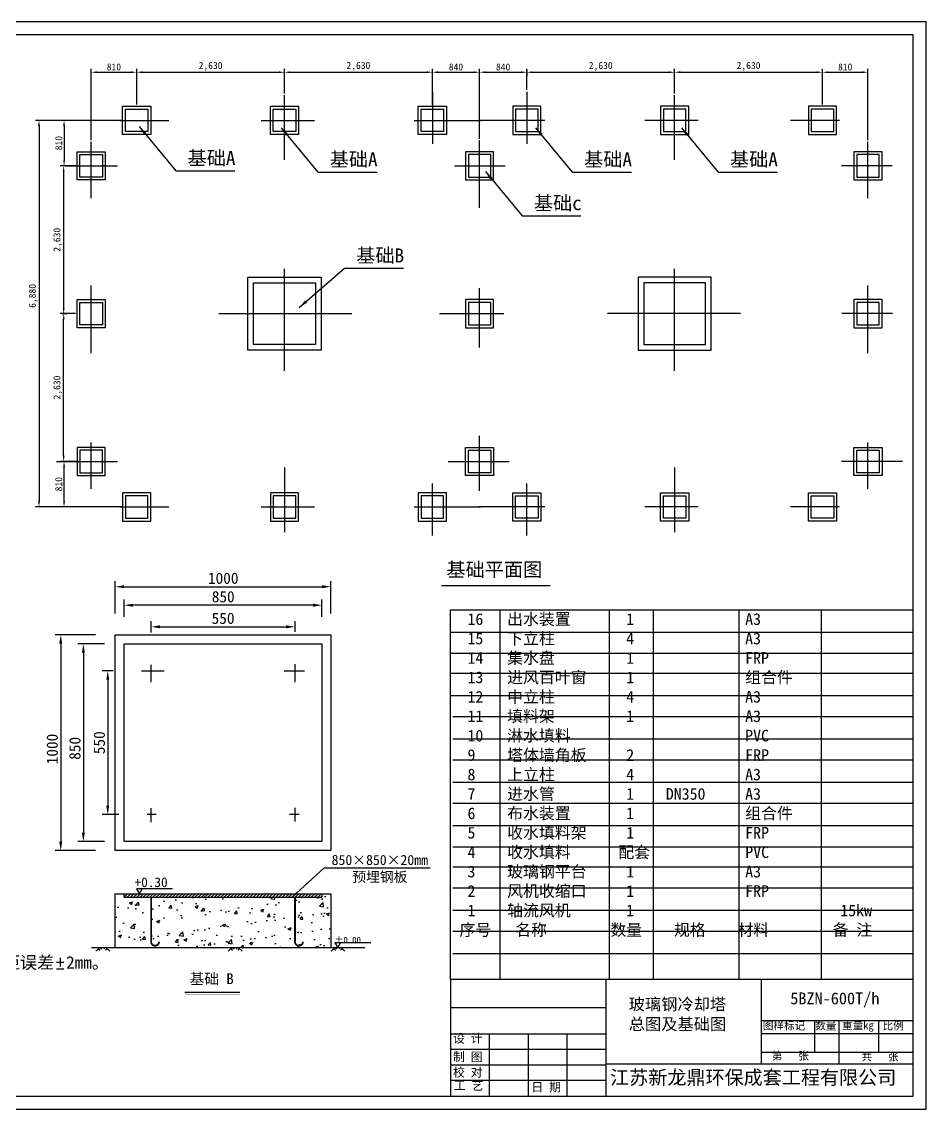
# Model space of a CAD drawing. Extents: x 327 to 27699, y 136 to 19490.
# Drawn here: x 11608 to 27699, y 136 to 19490 of the extents above; entities that cross this region are included whole.
import ezdxf

# ---------------------------------------------------------------- set-up
doc = ezdxf.new("R2010")
doc.units = 0
doc.header["$LTSCALE"] = 10000
doc.linetypes.add('ACAD_ISO04W100', pattern=[30.5, 24, -3, 0.5, -3])
doc.layers.add('中心线', color=1, linetype='ACAD_ISO04W100')
doc.dimstyles.get("Standard").update_dxf_attribs({"dimtxt": 0.18, "dimasz": 0.18, "dimexe": 0.18, "dimexo": 0.0625, "dimgap": 0.09, "dimtad": 0, "dimtih": 1, "dimtoh": 1, "dimdec": 4, "dimzin": 0, "dimdsep": 46, "dimtxsty": 'Standard', "dimcen": 0.09, "dimadec": 0, "dimazin": 0, "dimtfac": 1, "dimtdec": 4, "dimtofl": 0, "dimtmove": 0, "dimatfit": 3, "dimfxl": 0, "dimtolj": 1, "dimtzin": 0, "dimarcsym": 0})

# ---------------------------------------------------------------- blocks, each defined once
blk = doc.blocks.new('*D28')
at = {"color": 0, "lineweight": -2}
for p, q in [((13233, 7939), (13038, 7939)), ((13138, 7779), (13138, 5539)), ((13336, 5379), (13038, 5379))]:
    blk.add_line(p, q, dxfattribs=at)
at = {"color": 0}
for points in [[(13111, 7779), (13164, 7779), (13138, 7939)], [(13111, 5539), (13164, 5539), (13138, 5379)]]:
    blk.add_solid(points, dxfattribs=at)
at = {"layer": 'DEFPOINTS', "color": 0}
for p in [(13283, 7939), (13138, 5379), (13386, 5379)]:
    blk.add_point(p, dxfattribs=at)
at = {"color": 0, "insert": (12988, 6659), "char_height": 200, "attachment_point": 5, "rotation": 90}
blk.add_mtext('\\A1;550', dxfattribs=at)
blk = doc.blocks.new('*D27')
at = {"color": 0, "lineweight": -2}
for p, q in [((12921, 8579), (12201, 8579)), ((12301, 8419), (12301, 4899)), ((12921, 4739), (12201, 4739))]:
    blk.add_line(p, q, dxfattribs=at)
at = {"color": 0}
for points in [[(12274, 8419), (12328, 8419), (12301, 8579)], [(12274, 4899), (12328, 4899), (12301, 4739)]]:
    blk.add_solid(points, dxfattribs=at)
at = {"layer": 'DEFPOINTS', "color": 0}
for p in [(12971, 8579), (12301, 4739), (12971, 4739)]:
    blk.add_point(p, dxfattribs=at)
at = {"color": 0, "insert": (12151, 6547), "char_height": 200, "attachment_point": 5, "rotation": 90}
blk.add_mtext('\\A1;1000', dxfattribs=at)
blk = doc.blocks.new('*D26')
at = {"color": 0, "lineweight": -2}
for p, q in [((13081, 8419), (12604, 8419)), ((12704, 8259), (12704, 5059)), ((13081, 4899), (12604, 4899))]:
    blk.add_line(p, q, dxfattribs=at)
at = {"color": 0}
for points in [[(12677, 8259), (12730, 8259), (12704, 8419)], [(12677, 5059), (12730, 5059), (12704, 4899)]]:
    blk.add_solid(points, dxfattribs=at)
at = {"layer": 'DEFPOINTS', "color": 0}
for p in [(13131, 8419), (12704, 4899), (13131, 4899)]:
    blk.add_point(p, dxfattribs=at)
at = {"color": 0, "insert": (12554, 6559), "char_height": 200, "attachment_point": 5, "rotation": 90}
blk.add_mtext('\\A1;850', dxfattribs=at)
blk = doc.blocks.new('*D19')
at = {"color": 0, "lineweight": -2}
for p, q in [((13269, 8956), (13269, 9535)), ((17109, 8956), (17109, 9535)), ((13429, 9435), (16949, 9435))]:
    blk.add_line(p, q, dxfattribs=at)
at = {"color": 0}
for points in [[(13429, 9462), (13429, 9409), (13269, 9435)], [(16949, 9462), (16949, 9409), (17109, 9435)]]:
    blk.add_solid(points, dxfattribs=at)
at = {"layer": 'DEFPOINTS', "color": 0}
for p in [(17109, 9435), (13269, 8906), (17109, 8906)]:
    blk.add_point(p, dxfattribs=at)
at = {"color": 0, "insert": (15192, 9585), "char_height": 200, "attachment_point": 5}
blk.add_mtext('\\A1;1000', dxfattribs=at)
blk = doc.blocks.new('*D18')
at = {"color": 0, "lineweight": -2}
for p, q in [((13429, 8901), (13429, 9206)), ((16789, 9106), (13589, 9106)), ((16949, 8901), (16949, 9206))]:
    blk.add_line(p, q, dxfattribs=at)
at = {"color": 0}
for points in [[(13589, 9133), (13589, 9079), (13429, 9106)], [(16789, 9133), (16789, 9079), (16949, 9106)]]:
    blk.add_solid(points, dxfattribs=at)
at = {"layer": 'DEFPOINTS', "color": 0}
for p in [(13429, 9106), (13429, 8851), (16949, 8851)]:
    blk.add_point(p, dxfattribs=at)
at = {"color": 0, "insert": (15192, 9256), "char_height": 200, "attachment_point": 5}
blk.add_mtext('\\A1;850', dxfattribs=at)
blk = doc.blocks.new('*D17')
at = {"color": 0, "lineweight": -2}
for p, q in [((13909, 8622), (13909, 8822)), ((14069, 8722), (16309, 8722)), ((16469, 8633), (16469, 8822))]:
    blk.add_line(p, q, dxfattribs=at)
at = {"color": 0}
for points in [[(14069, 8748), (14069, 8695), (13909, 8722)], [(16309, 8748), (16309, 8695), (16469, 8722)]]:
    blk.add_solid(points, dxfattribs=at)
at = {"layer": 'DEFPOINTS', "color": 0}
for p in [(16469, 8722), (13909, 8572), (16469, 8583)]:
    blk.add_point(p, dxfattribs=at)
at = {"color": 0, "insert": (15189, 8872), "char_height": 200, "attachment_point": 5}
blk.add_mtext('\\A1;550', dxfattribs=at)
blk = doc.blocks.new('*D16')
at = {"color": 0, "lineweight": -2}
for p, q in [((25852, 18623), (25852, 18654)), ((25952, 18591), (26562, 18591)), ((26662, 17384), (26662, 18654))]:
    blk.add_line(p, q, dxfattribs=at)
at = {"color": 0}
for points in [[(25952, 18608), (25952, 18575), (25852, 18591)], [(26562, 18608), (26562, 18575), (26662, 18591)]]:
    blk.add_solid(points, dxfattribs=at)
at = {"layer": 'DEFPOINTS', "color": 0}
for p in [(25852, 18591), (26662, 18591), (26662, 17352)]:
    blk.add_point(p, dxfattribs=at)
at = {"color": 0, "insert": (26257, 18685), "char_height": 125, "attachment_point": 5}
blk.add_mtext('\\A1;810', dxfattribs=at)
blk = doc.blocks.new('*D15')
at = {"color": 0, "lineweight": -2}
for p, q in [((19752, 18623), (19752, 18654)), ((19852, 18591), (20492, 18591)), ((20592, 18276), (20592, 18654))]:
    blk.add_line(p, q, dxfattribs=at)
at = {"color": 0}
for points in [[(19852, 18608), (19852, 18575), (19752, 18591)], [(20492, 18608), (20492, 18575), (20592, 18591)]]:
    blk.add_solid(points, dxfattribs=at)
at = {"layer": 'DEFPOINTS', "color": 0}
for p in [(19752, 18591), (20592, 18591), (20592, 18245)]:
    blk.add_point(p, dxfattribs=at)
at = {"color": 0, "insert": (20172, 18685), "char_height": 125, "attachment_point": 5}
blk.add_mtext('\\A1;840', dxfattribs=at)
blk = doc.blocks.new('*D14')
at = {"color": 0, "lineweight": -2}
for p, q in [((20592, 18623), (20592, 18529)), ((20692, 18591), (23122, 18591)), ((23222, 18213), (23222, 18654))]:
    blk.add_line(p, q, dxfattribs=at)
at = {"color": 0}
for points in [[(20692, 18608), (20692, 18575), (20592, 18591)], [(23122, 18608), (23122, 18575), (23222, 18591)]]:
    blk.add_solid(points, dxfattribs=at)
at = {"layer": 'DEFPOINTS', "color": 0}
for p in [(20592, 18654), (23222, 18591), (23222, 18182)]:
    blk.add_point(p, dxfattribs=at)
at = {"color": 0, "insert": (21907, 18696), "char_height": 125, "attachment_point": 5}
blk.add_mtext('\\A1;2,630', dxfattribs=at)
blk = doc.blocks.new('*D13')
at = {"color": 0, "lineweight": -2}
for p, q in [((16282, 18623), (16282, 18654)), ((16382, 18591), (18812, 18591)), ((18912, 18016), (18912, 18654))]:
    blk.add_line(p, q, dxfattribs=at)
at = {"color": 0}
for points in [[(16382, 18608), (16382, 18575), (16282, 18591)], [(18812, 18608), (18812, 18575), (18912, 18591)]]:
    blk.add_solid(points, dxfattribs=at)
at = {"layer": 'DEFPOINTS', "color": 0}
for p in [(16282, 18591), (18912, 18591), (18912, 17985)]:
    blk.add_point(p, dxfattribs=at)
at = {"color": 0, "insert": (17597, 18696), "char_height": 125, "attachment_point": 5}
blk.add_mtext('\\A1;2,630', dxfattribs=at)
blk = doc.blocks.new('*D12')
at = {"color": 0, "lineweight": -2}
for p, q in [((18912, 18623), (18912, 18654)), ((19012, 18591), (19652, 18591)), ((19752, 17407), (19752, 18654))]:
    blk.add_line(p, q, dxfattribs=at)
at = {"color": 0}
for points in [[(19012, 18608), (19012, 18575), (18912, 18591)], [(19652, 18608), (19652, 18575), (19752, 18591)]]:
    blk.add_solid(points, dxfattribs=at)
at = {"layer": 'DEFPOINTS', "color": 0}
for p in [(18912, 18591), (19752, 18591), (19752, 17375)]:
    blk.add_point(p, dxfattribs=at)
at = {"color": 0, "insert": (19332, 18685), "char_height": 125, "attachment_point": 5}
blk.add_mtext('\\A1;840', dxfattribs=at)
blk = doc.blocks.new('*D11')
at = {"color": 0, "lineweight": -2}
for p, q in [((12561, 16925), (12291, 16925)), ((12353, 16825), (12353, 14395)), ((12322, 14295), (12416, 14295))]:
    blk.add_line(p, q, dxfattribs=at)
at = {"color": 0}
for points in [[(12337, 16825), (12370, 16825), (12353, 16925)], [(12337, 14395), (12370, 14395), (12353, 14295)]]:
    blk.add_solid(points, dxfattribs=at)
at = {"layer": 'DEFPOINTS', "color": 0}
for p in [(12592, 16925), (12291, 14295), (12353, 14295)]:
    blk.add_point(p, dxfattribs=at)
at = {"color": 0, "insert": (12249, 15610), "char_height": 125, "attachment_point": 5, "rotation": 90}
blk.add_mtext('\\A1;2,630', dxfattribs=at)
blk = doc.blocks.new('*D10')
at = {"color": 0, "lineweight": -2}
for p, q in [((13381, 17735), (12298, 17735)), ((12360, 17635), (12360, 17025)), ((12385, 16925), (12423, 16925))]:
    blk.add_line(p, q, dxfattribs=at)
at = {"color": 0}
for points in [[(12344, 17635), (12377, 17635), (12360, 17735)], [(12344, 17025), (12377, 17025), (12360, 16925)]]:
    blk.add_solid(points, dxfattribs=at)
at = {"layer": 'DEFPOINTS', "color": 0}
for p in [(13412, 17735), (12353, 16925), (12360, 16925)]:
    blk.add_point(p, dxfattribs=at)
at = {"color": 0, "insert": (12266, 17330), "char_height": 125, "attachment_point": 5, "rotation": 90}
blk.add_mtext('\\A1;810', dxfattribs=at)
blk = doc.blocks.new('*D9')
at = {"color": 0, "lineweight": -2}
for p, q in [((12842, 17384), (12842, 18654)), ((12942, 18591), (13552, 18591)), ((13652, 18016), (13652, 18654))]:
    blk.add_line(p, q, dxfattribs=at)
at = {"color": 0}
for points in [[(12942, 18608), (12942, 18575), (12842, 18591)], [(13552, 18608), (13552, 18575), (13652, 18591)]]:
    blk.add_solid(points, dxfattribs=at)
at = {"layer": 'DEFPOINTS', "color": 0}
for p in [(13652, 18591), (13652, 17985), (12842, 17352)]:
    blk.add_point(p, dxfattribs=at)
at = {"color": 0, "insert": (13247, 18685), "char_height": 125, "attachment_point": 5}
blk.add_mtext('\\A1;810', dxfattribs=at)
blk = doc.blocks.new('*D8')
at = {"color": 0, "lineweight": -2}
for p, q in [((12385, 11665), (12423, 11665)), ((12360, 10955), (12360, 11565)), ((13381, 10855), (12298, 10855))]:
    blk.add_line(p, q, dxfattribs=at)
at = {"color": 0}
for points in [[(12344, 11565), (12377, 11565), (12360, 11665)], [(12344, 10955), (12377, 10955), (12360, 10855)]]:
    blk.add_solid(points, dxfattribs=at)
at = {"layer": 'DEFPOINTS', "color": 0}
for p in [(12353, 11665), (12360, 11665), (13412, 10855)]:
    blk.add_point(p, dxfattribs=at)
at = {"color": 0, "insert": (12266, 11260), "char_height": 125, "attachment_point": 5, "rotation": 90}
blk.add_mtext('\\A1;810', dxfattribs=at)
blk = doc.blocks.new('*D7')
at = {"color": 0, "lineweight": -2}
for p, q in [((12561, 14295), (12291, 14295)), ((12353, 11765), (12353, 14195)), ((12611, 11665), (12291, 11665))]:
    blk.add_line(p, q, dxfattribs=at)
at = {"color": 0}
for points in [[(12337, 14195), (12370, 14195), (12353, 14295)], [(12337, 11765), (12370, 11765), (12353, 11665)]]:
    blk.add_solid(points, dxfattribs=at)
at = {"layer": 'DEFPOINTS', "color": 0}
for p in [(12353, 14295), (12592, 14295), (12642, 11665)]:
    blk.add_point(p, dxfattribs=at)
at = {"color": 0, "insert": (12249, 12980), "char_height": 125, "attachment_point": 5, "rotation": 90}
blk.add_mtext('\\A1;2,630', dxfattribs=at)
blk = doc.blocks.new('*D6')
at = {"color": 0, "lineweight": -2}
for p, q in [((12329, 17735), (11852, 17735)), ((11915, 17635), (11915, 10955)), ((12329, 10855), (11852, 10855))]:
    blk.add_line(p, q, dxfattribs=at)
at = {"color": 0}
for points in [[(11898, 17635), (11931, 17635), (11915, 17735)], [(11898, 10955), (11931, 10955), (11915, 10855)]]:
    blk.add_solid(points, dxfattribs=at)
at = {"layer": 'DEFPOINTS', "color": 0}
for p in [(12360, 17735), (11915, 10855), (12360, 10855)]:
    blk.add_point(p, dxfattribs=at)
at = {"color": 0, "insert": (11811, 14611), "char_height": 125, "attachment_point": 5, "rotation": 90}
blk.add_mtext('\\A1;6,880', dxfattribs=at)
blk = doc.blocks.new('*D5')
at = {"color": 0, "lineweight": -2}
for p, q in [((13652, 18623), (13652, 18654)), ((13752, 18591), (16182, 18591)), ((16282, 18213), (16282, 18654))]:
    blk.add_line(p, q, dxfattribs=at)
at = {"color": 0}
for points in [[(13752, 18608), (13752, 18575), (13652, 18591)], [(16182, 18608), (16182, 18575), (16282, 18591)]]:
    blk.add_solid(points, dxfattribs=at)
at = {"layer": 'DEFPOINTS', "color": 0}
for p in [(13652, 18591), (16282, 18591), (16282, 18182)]:
    blk.add_point(p, dxfattribs=at)
at = {"color": 0, "insert": (14967, 18696), "char_height": 125, "attachment_point": 5}
blk.add_mtext('\\A1;2,630', dxfattribs=at)
blk = doc.blocks.new('*D4')
at = {"color": 0, "lineweight": -2}
for p, q in [((23222, 18623), (23222, 18654)), ((23322, 18591), (25752, 18591)), ((25852, 18016), (25852, 18654))]:
    blk.add_line(p, q, dxfattribs=at)
at = {"color": 0}
for points in [[(23322, 18608), (23322, 18575), (23222, 18591)], [(25752, 18608), (25752, 18575), (25852, 18591)]]:
    blk.add_solid(points, dxfattribs=at)
at = {"layer": 'DEFPOINTS', "color": 0}
for p in [(23222, 18591), (25852, 18591), (25852, 17985)]:
    blk.add_point(p, dxfattribs=at)
at = {"color": 0, "insert": (24537, 18696), "char_height": 125, "attachment_point": 5}
blk.add_mtext('\\A1;2,630', dxfattribs=at)

msp = doc.modelspace()

# ---------------------------------------------------------------- hatches: boundary and pattern name
h = msp.add_hatch()
h.set_pattern_fill('AR-CONC', color=256, scale=3.2, style=0)
h.set_pattern_definition([(50, (5385.1, -29189.78), (582.991, -51.005), [60.96, -670.56]), (355, (5385.1, -29189.8), (-112.777, 611.381), [48.768, -536.448]), (100.451, (5433.7, -29194), (470.216, 560.373), [51.808, -569.888]), (46.1842, (5385.1, -29027.2), (867.453, -134.535), [91.44, -1005.84]), (96.6356, (5457.4, -29038.4), (759.694, 791.762), [77.712, -854.832]), (351.184, (5385.1, -29027.2), (759.695, 791.76), [73.152, -804.672]), (21, (5466.4, -29067.86), (485.1676, -327.2497), [60.96, -670.56]), (326, (5466.4, -29067.86), (197.766, 589.401), [48.768, -536.448]), (71.4514, (5506.8, -29095.1), (682.933, 262.153), [51.808, -569.888]), (37.5, (5385.1, -29189.78), (9.8835, 270.5761), [0, -529.9456, 0, -544.576, 0, -538.48]), (7.5, (5385.1, -29189.78), (213.823, 320.5778), [0, -310.4896, 0, -517.7536, 0, -205.232]), (327.5, (5203.85, -29189.78), (433.8899, -18.332), [0, -203.2, 0, -633.984, 0, -841.248]), (317.5, (5122.57, -29189.78), (474.0134, 81.3648), [0, -264.16, 0, -421.0304, 0, -597.408])])
h.paths.add_polyline_path([(17108.68826, 3012.22413), (17108.68826, 3972.22413), (16948.68826, 3972.22413), (16948.68826, 3908.22413), (13428.68826, 3908.22413), (13428.68826, 3972.22413), (13268.68826, 3972.22413), (13268.68826, 3012.22413)])
h = msp.add_hatch()
h.set_pattern_fill('ANSI31', color=256, scale=12.8, style=0)
h.set_pattern_definition([(45, (5385.108, -29189.776), (-28.73682, 28.73682), [])])
h.paths.add_polyline_path([(16948.68826, 3972.22413), (13428.68826, 3972.22413), (13428.68826, 3908.22413), (16948.68826, 3908.22413)])

# ---------------------------------------------------------------- linework, layer by layer
at = {"color": 7}
for p, q in [((27698.588, 19489.80637), (327.068, 19489.80637)), ((27698.588, 136.20637), (27698.588, 19489.80637)), ((27468.188, 19259.40637), (1248.668, 19259.40637)), ((27468.188, 366.60637), (27468.188, 19259.40637)), ((19074.46634, 9456.38416), (21010.4889, 9456.38416)), ((19235.52252, 2448.61666), (19235.52252, 9025.92377)), ((19235.52252, 9025.92377), (27468.188, 9025.92377)), ((20112.3521, 9025.92377), (20112.3521, 2448.61665)), ((22056.60479, 9025.92377), (22056.60479, 2448.61665)), ((22840.61811, 9025.92377), (22840.61811, 2448.61665)), ((24366.28736, 9025.92377), (24366.28736, 2448.61665)), ((25829.61834, 9025.92377), (25829.61834, 2448.61665)), ((19235.52252, 8629.19731), (27468.188, 8629.19731)), ((19235.52252, 8253.35118), (27468.188, 8253.35118)), ((19235.52252, 7898.38544), (27468.188, 7898.38544)), ((19235.52252, 7501.65898), (27468.188, 7501.65898)), ((19276.11442, 7125.81285), (27468.188, 7125.81285)), ((19276.11442, 6729.08639), (27468.188, 6729.08639)), ((19276.11442, 6353.24026), (27468.188, 6353.24026)), ((19276.11442, 5956.5138), (27468.188, 5956.5138)), ((19276.11442, 5580.66767), (27468.188, 5580.66767)), ((19276.11442, 5183.94121), (27468.188, 5183.94121)), ((19276.11442, 4808.09508), (27468.188, 4808.09508)), ((19276.11442, 4453.12934), (27468.188, 4453.12934)), ((19276.11442, 4077.28321), (27468.188, 4077.28321)), ((19276.11442, 3680.55675), (27468.188, 3680.55675)), ((19276.11442, 3304.71062), (27468.188, 3304.71062)), ((19276.11442, 2907.98416), (27468.188, 2907.98416)), ((19235.52252, 2448.61666), (19235.52252, 366.60637)), ((19235.52252, 2448.61666), (27473.81394, 2448.61666)), ((19276.11442, 2448.61665), (27468.188, 2448.61665)), ((21997.2518, 2448.57222), (21997.2518, 374.93075)), ((22000.37781, 2448.61666), (22000.37781, 374.97519)), ((24762.10709, 2448.57222), (24762.10709, 945.00368)), ((19232.3965, 1944.89723), (21997.2518, 1944.89723)), ((24772.87982, 1714.31479), (27465.06199, 1714.31479)), ((25709.4027, 1714.31479), (25709.4027, 1146.93523)), ((26143.581, 1714.31479), (26143.581, 945.00368)), ((26849.17678, 1714.31479), (26849.17678, 1154.50986)), ((19232.3965, 1480.87287), (21997.2518, 1480.87287)), ((19923.61033, 1480.87287), (19923.61033, 374.93075)), ((20614.82415, 1480.87287), (20614.82415, 374.93075)), ((21306.03797, 1480.87287), (21306.03797, 374.93075)), ((24775.5353, 1484.48291), (27465.06199, 1484.48291)), ((19232.3965, 1204.38734), (21997.2518, 1204.38734)), ((24775.5353, 1154.50986), (27465.06199, 1154.50986)), ((19232.3965, 927.90181), (21997.2518, 927.90181)), ((22008.27672, 945.00368), (27465.06199, 945.00368)), ((19232.3965, 651.41628), (21997.2518, 651.41628)), ((1248.668, 366.60637), (27468.188, 366.60637)), ((327.068, 136.20637), (27698.588, 136.20637))]:
    msp.add_line(p, q, dxfattribs=at)
for p, q in [((13268.68826, 4738.86195), (13268.68826, 8578.86195)), ((13268.68826, 8578.86195), (17108.68826, 8578.86195)), ((17108.68826, 8578.86195), (17108.68826, 4738.86195)), ((13428.68826, 4898.86195), (13428.68826, 8418.86195)), ((13428.68826, 8418.86195), (16948.68826, 8418.86195)), ((16948.68826, 8418.86195), (16948.68826, 4898.86195)), ((16948.68826, 4898.86195), (13428.68826, 4898.86195)), ((17108.68826, 4738.86195), (13268.68826, 4738.86195)), ((13268.68826, 3012.22413), (13268.68826, 3972.22413)), ((13268.68826, 3972.22413), (17108.68826, 3972.22413)), ((13428.68826, 3908.22413), (13428.68826, 3972.22413)), ((13428.68826, 3908.22413), (16948.68826, 3908.22413)), ((13651.36883, 4056.96887), (13700.29623, 3972.22413)), ((14288.17068, 4056.96887), (13651.36883, 4056.96887)), ((13700.29623, 3972.22413), (13749.22363, 4056.96887)), ((16948.68826, 3972.22413), (16948.68826, 3908.22413)), ((17108.68826, 3972.22413), (17108.68826, 3012.22413)), ((17180.16599, 3096.96887), (17229.09339, 3012.22413)), ((17816.96784, 3096.96887), (17180.16599, 3096.96887)), ((17229.09339, 3012.22413), (17278.02079, 3096.96887)), ((12847.03595, 3012.22413), (17710.9266, 3012.22413)), ((12998.2966, 3012.22413), (12927.50701, 2951.53281)), ((12973.10983, 2990.6501), (13004.30206, 2969.38409)), ((12998.2966, 3012.22413), (13029.8851, 2990.68794)), ((13101.23139, 3012.22413), (13069.64289, 2990.68794)), ((13126.41816, 2990.6501), (13095.22593, 2969.38409)), ((13101.23139, 3012.22413), (13172.02097, 2951.53281)), ((15352.43764, 3012.22413), (15281.64806, 2951.53281)), ((15327.25088, 2990.6501), (15358.4431, 2969.38409)), ((15352.43764, 3012.22413), (15384.02615, 2990.68794)), ((15455.37244, 3012.22413), (15423.78394, 2990.68794)), ((15480.55921, 2990.6501), (15449.36698, 2969.38409)), ((15455.37244, 3012.22413), (15526.16202, 2951.53281)), ((17183.49951, 3012.22413), (17112.70993, 2951.53281)), ((17158.31274, 2990.6501), (17189.50497, 2969.38409)), ((17183.49951, 3012.22413), (17215.08801, 2990.68794)), ((17286.43431, 3012.22413), (17254.8458, 2990.68794)), ((17311.62108, 2990.6501), (17280.42885, 2969.38409)), ((17286.43431, 3012.22413), (17357.22389, 2951.53281)), ((14510.9959, 2219.43482), (15484.99849, 2219.43482))]:
    msp.add_line(p, q)
for points in [[(13402.39039, 17984.93664), (13902.39039, 17984.93664), (13902.39039, 17484.93664), (13402.39039, 17484.93664)], [(13452.39039, 17934.93664), (13852.39039, 17934.93664), (13852.39039, 17534.93664), (13452.39039, 17534.93664)], [(16032.39039, 17984.93664), (16532.39039, 17984.93664), (16532.39039, 17484.93664), (16032.39039, 17484.93664)], [(16082.39039, 17934.93664), (16482.39039, 17934.93664), (16482.39039, 17534.93664), (16082.39039, 17534.93664)], [(18662.39039, 17984.93664), (19162.39039, 17984.93664), (19162.39039, 17484.93664), (18662.39039, 17484.93664)], [(18712.39039, 17934.93664), (19112.39039, 17934.93664), (19112.39039, 17534.93664), (18712.39039, 17534.93664)], [(20842.39039, 17984.93664), (20342.39039, 17984.93664), (20342.39039, 17484.93664), (20842.39039, 17484.93664)], [(20792.39039, 17934.93664), (20392.39039, 17934.93664), (20392.39039, 17534.93664), (20792.39039, 17534.93664)], [(23472.39039, 17984.93664), (22972.39039, 17984.93664), (22972.39039, 17484.93664), (23472.39039, 17484.93664)], [(23422.39039, 17934.93664), (23022.39039, 17934.93664), (23022.39039, 17534.93664), (23422.39039, 17534.93664)], [(26102.39039, 17984.93664), (25602.39039, 17984.93664), (25602.39039, 17484.93664), (26102.39039, 17484.93664)], [(26052.39039, 17934.93664), (25652.39039, 17934.93664), (25652.39039, 17534.93664), (26052.39039, 17534.93664)], [(12592.39039, 17174.93664), (13092.39039, 17174.93664), (13092.39039, 16674.93664), (12592.39039, 16674.93664)], [(12642.39039, 17124.93664), (13042.39039, 17124.93664), (13042.39039, 16724.93664), (12642.39039, 16724.93664)], [(20002.39039, 17174.93664), (19502.39039, 17174.93664), (19502.39039, 16674.93664), (20002.39039, 16674.93664)], [(19952.39039, 17124.93664), (19552.39039, 17124.93664), (19552.39039, 16724.93664), (19952.39039, 16724.93664)], [(26912.39039, 17174.93664), (26412.39039, 17174.93664), (26412.39039, 16674.93664), (26912.39039, 16674.93664)], [(26862.39039, 17124.93664), (26462.39039, 17124.93664), (26462.39039, 16724.93664), (26862.39039, 16724.93664)], [(15632.39039, 14944.93664), (16932.39039, 14944.93664), (16932.39039, 13644.93664), (15632.39039, 13644.93664)], [(23872.39039, 14944.93664), (22572.39039, 14944.93664), (22572.39039, 13644.93664), (23872.39039, 13644.93664)], [(15732.39039, 14844.93664), (16832.39039, 14844.93664), (16832.39039, 13744.93664), (15732.39039, 13744.93664)], [(23772.39039, 14844.93664), (22672.39039, 14844.93664), (22672.39039, 13744.93664), (23772.39039, 13744.93664)], [(12592.39039, 14544.93664), (13092.39039, 14544.93664), (13092.39039, 14044.93664), (12592.39039, 14044.93664)], [(20002.39039, 14544.93664), (19502.39039, 14544.93664), (19502.39039, 14044.93664), (20002.39039, 14044.93664)], [(26912.39039, 14544.93664), (26412.39039, 14544.93664), (26412.39039, 14044.93664), (26912.39039, 14044.93664)], [(12642.39039, 14494.93664), (13042.39039, 14494.93664), (13042.39039, 14094.93664), (12642.39039, 14094.93664)], [(19952.39039, 14494.93664), (19552.39039, 14494.93664), (19552.39039, 14094.93664), (19952.39039, 14094.93664)], [(26862.39039, 14494.93664), (26462.39039, 14494.93664), (26462.39039, 14094.93664), (26862.39039, 14094.93664)], [(12592.39039, 11414.93664), (13092.39039, 11414.93664), (13092.39039, 11914.93664), (12592.39039, 11914.93664)], [(12642.39039, 11464.93664), (13042.39039, 11464.93664), (13042.39039, 11864.93664), (12642.39039, 11864.93664)], [(20002.39039, 11414.93664), (19502.39039, 11414.93664), (19502.39039, 11914.93664), (20002.39039, 11914.93664)], [(19952.39039, 11464.93664), (19552.39039, 11464.93664), (19552.39039, 11864.93664), (19952.39039, 11864.93664)], [(26912.39039, 11414.93664), (26412.39039, 11414.93664), (26412.39039, 11914.93664), (26912.39039, 11914.93664)], [(26862.39039, 11464.93664), (26462.39039, 11464.93664), (26462.39039, 11864.93664), (26862.39039, 11864.93664)], [(13402.39039, 10604.93664), (13902.39039, 10604.93664), (13902.39039, 11104.93664), (13402.39039, 11104.93664)], [(13452.39039, 10654.93664), (13852.39039, 10654.93664), (13852.39039, 11054.93664), (13452.39039, 11054.93664)], [(16032.39039, 10604.93664), (16532.39039, 10604.93664), (16532.39039, 11104.93664), (16032.39039, 11104.93664)], [(16082.39039, 10654.93664), (16482.39039, 10654.93664), (16482.39039, 11054.93664), (16082.39039, 11054.93664)], [(18662.39039, 10604.93664), (19162.39039, 10604.93664), (19162.39039, 11104.93664), (18662.39039, 11104.93664)], [(18712.39039, 10654.93664), (19112.39039, 10654.93664), (19112.39039, 11054.93664), (18712.39039, 11054.93664)], [(20842.39039, 10604.93664), (20342.39039, 10604.93664), (20342.39039, 11104.93664), (20842.39039, 11104.93664)], [(20792.39039, 10654.93664), (20392.39039, 10654.93664), (20392.39039, 11054.93664), (20792.39039, 11054.93664)], [(23472.39039, 10604.93664), (22972.39039, 10604.93664), (22972.39039, 11104.93664), (23472.39039, 11104.93664)], [(23422.39039, 10654.93664), (23022.39039, 10654.93664), (23022.39039, 11054.93664), (23422.39039, 11054.93664)], [(26102.39039, 10604.93664), (25602.39039, 10604.93664), (25602.39039, 11104.93664), (26102.39039, 11104.93664)], [(26052.39039, 10654.93664), (25652.39039, 10654.93664), (25652.39039, 11054.93664), (26052.39039, 11054.93664)]]:
    msp.add_lwpolyline(points, close=True)
at = {"const_width": 32}
for points in [[(13908.68826, 3908.22413), (13908.68826, 3116.75355, 1), (14049.4918, 3116.75355)], [(16468.68826, 3908.22413), (16468.68826, 3116.75355, 1), (16609.4918, 3116.75355)]]:
    msp.add_lwpolyline(points, format="xyb", dxfattribs=at)
at = {"const_width": 3.2}
msp.add_lwpolyline([(14510.9959, 2183.71589), (15489.46623, 2183.71589)], dxfattribs=at)
at = {"layer": '中心线'}
for p, q in [((18912.39039, 18244.76643), (18912.39039, 17317.42151)), ((20592.39039, 18244.76643), (20592.39039, 17317.42151)), ((16282.39039, 17035.30643), (16282.39039, 18181.72222)), ((23222.39039, 17035.30643), (23222.39039, 18181.72222)), ((13349.94064, 17734.93664), (14221.50613, 17734.93664)), ((15864.64502, 17734.93664), (16813.08062, 17734.93664)), ((18589.83018, 17734.93664), (19771.78847, 17734.93664)), ((20914.95061, 17734.93664), (19732.99232, 17734.93664)), ((23640.13577, 17734.93664), (22691.70017, 17734.93664)), ((26154.84015, 17734.93664), (25283.27466, 17734.93664)), ((12842.39039, 16350.5088), (12842.39039, 17352.34738)), ((19752.39039, 16176.80945), (19752.39039, 17375.46443)), ((26662.39039, 16350.5088), (26662.39039, 17352.34738)), ((12411.50505, 16924.93664), (13313.67532, 16924.93664)), ((19307.785, 16924.93664), (20209.95528, 16924.93664)), ((27093.27574, 16924.93664), (26191.10547, 16924.93664)), ((16282.39039, 13276.52114), (16282.39039, 15093.90752)), ((23222.39039, 13276.52114), (23222.39039, 15093.90752)), ((12842.39039, 13589.18001), (12842.39039, 14793.38806)), ((19752.39039, 13693.39948), (19752.39039, 14747.15444)), ((26662.39039, 13589.18001), (26662.39039, 14793.38806)), ((15113.48248, 14294.93664), (17477.39869, 14294.93664)), ((19038.9171, 14294.93664), (20186.82262, 14294.93664)), ((24391.29831, 14294.93664), (22027.3821, 14294.93664)), ((27098.35797, 14294.93664), (26196.18769, 14294.93664)), ((12842.39039, 11175.24992), (12842.39039, 12003.25994)), ((19752.39039, 11140.5101), (19752.39039, 12118.84446)), ((26662.39039, 11175.24992), (26662.39039, 12003.25994)), ((12226.44416, 11664.93664), (13313.67532, 11664.93664)), ((19192.12171, 11664.93664), (20279.35287, 11664.93664)), ((27278.33663, 11664.93664), (26191.10547, 11664.93664)), ((16282.39039, 11554.56685), (16282.39039, 10408.15106)), ((23222.39039, 11554.56685), (23222.39039, 10408.15106)), ((18912.39039, 10345.10685), (18912.39039, 11272.45176)), ((20592.39039, 10345.10685), (20592.39039, 11272.45176)), ((13349.94064, 10854.93664), (14221.50613, 10854.93664)), ((15864.64502, 10854.93664), (16813.08062, 10854.93664)), ((18589.83018, 10854.93664), (19771.78847, 10854.93664)), ((20914.95061, 10854.93664), (19732.99232, 10854.93664)), ((23640.13577, 10854.93664), (22691.70017, 10854.93664)), ((26154.84015, 10854.93664), (25283.27466, 10854.93664)), ((13736.95043, 7938.86195), (14143.9488, 7938.86195)), ((13908.68826, 7737.55566), (13908.68826, 8043.39922)), ((16278.43962, 7938.86195), (16637.51779, 7938.86195)), ((16468.68826, 8054.35849), (16468.68826, 7737.55566)), ((13908.68826, 5246.39712), (13908.68826, 5493.12619)), ((16468.68826, 5502.09807), (16468.68826, 5259.85494)), ((13996.7904, 5378.86195), (13839.67538, 5378.86195)), ((16542.07042, 5378.86195), (16371.48677, 5378.86195))]:
    msp.add_line(p, q, dxfattribs=at)

# ---------------------------------------------------------------- texts
at = {"attachment_point": 4}
for s, insert, char_height in [('\\f仿宋_GB2312|b0|i0|c134|p49;基础A', (14557.43203, 17052.76741), 250), ('\\f仿宋_GB2312|b0|i0|c134|p49;基础A', (17085.33678, 17028.17985), 250), ('\\f仿宋_GB2312|b0|i0|c134|p49;基础A', (21612.2161, 17028.17985), 250), ('\\f仿宋_GB2312|b0|i0|c134|p49;基础A', (24207.24273, 17028.17985), 250), ('{\\fFangSong_GB2312|b0|i0|c134|p49;基础c}', (20718.37385, 16250.28346), 250), ('\\A1;\\f仿宋_GB2312|b0|i0|c134|p49;基础B', (17557.95334, 15318.77015), 250), ('{\\fFangSong_GB2312|b0|i0|c134|p49;850×850×20mm\\P   预埋钢板}', (17120.35392, 4412.65284), 180)]:
    msp.add_mtext(s, dxfattribs=dict(at, insert=insert, char_height=char_height))
at = {"color": 7, "attachment_point": 1}
for s, insert, char_height, width in [('\\f仿宋_GB2312|b0|i0|c134|p49;基础平面图', (19163.19672, 9865.051), 250, 2461.8899), ('{\\fFangSong_GB2312|b0|i0|c134|p49; 16   出水装置       1   \\fSimSun|b0|i0|c134|p2;       \\fFangSong_GB2312|b0|i0|c134|p49;    A3\\P 15   下立柱         4              A3\\P 14   集水盘         1              FRP\\P 13   进风百叶窗     1              组合件\\P 12   中立柱         4              A3\\P 11   填料架         1              A3\\P 10   淋水填料                      PVC\\P 9    塔体墙角板     2              FRP\\P 8    上立柱         4              A3\\P 7    进水管         1    DN350     A3\\P 6    布水装置       1              组合件\\P 5    收水填料架     1              FRP\\P 4    收水填料      配套            PVC\\P 3    玻璃钢平台     1              A3\\P 2    风机收缩口     1              FRP\\P 1    轴流风机       1                          15kw\\P序号   名称        数量    规格    材料        备 注}', (19396.20971, 8963.16622), 207.36, 11738.202624), ('\\f仿宋_GB2312|b0|i0|c134|p49;玻璃钢冷却塔\\P总图及基础图', (22405.23417, 2111.09619), 211.968, 2066.1673271), ('{\\fFangSong_GB2312|b0|i0|c134|p49;5}BZN{\\fFangSong_GB2312|b0|i0|c134|p49;-600}T/h', (25279.22033, 2214.86097), 211.968, 3267.9121801), ('\\f仿宋_GB2312|b0|i0|c134|p49;图样标记', (24790.64554, 1692.0096), 138.24, 899.2225245), ('\\f仿宋_GB2312|b0|i0|c134|p49;数量', (25723.34535, 1692.0096), 138.24, 899.2225245), ('\\f仿宋_GB2312|b0|i0|c134|p49;重量kg', (26201.06961, 1699.58418), 138.24, 899.2225245), ('\\f仿宋_GB2312|b0|i0|c134|p49;比例', (26921.44745, 1692.0096), 138.24, 899.2225245), ('\\f仿宋_GB2312|b0|i0|c134|p49;设 计', (19281.1248, 1473.5795), 153.8910778, 899.2225245), ('\\f仿宋_GB2312|b0|i0|c134|p49;制 图', (19281.1248, 1145.2732), 153.8910778, 899.2225245), ('\\f仿宋_GB2312|b0|i0|c134|p49;第   张', (24951.45179, 1155.65678), 138.24, 899.2225245), ('\\f仿宋_GB2312|b0|i0|c134|p49;共   张', (26545.81816, 1139.30568), 138.24, 899.2225245), ('\\f仿宋_GB2312|b0|i0|c134|p49;校 对', (19281.1248, 869.49588), 153.8910778, 899.2225245), ('{\\fFangSong_GB2312|b0|i0|c134|p49;江苏新龙鼎环保成套工程有限公司}', (22074.93446, 826.55523), 248.832, 6333.6425472), ('\\f仿宋_GB2312|b0|i0|c134|p49;工 艺', (19294.27142, 633.11542), 153.8910778, 899.2225245), ('\\f仿宋_GB2312|b0|i0|c134|p49;日 期', (20674.67171, 606.85097), 153.8910778, 899.2225245)]:
    msp.add_mtext(s, dxfattribs=dict(at, insert=insert, char_height=char_height, width=width))
at = {"attachment_point": 1}
for s, insert, char_height, width in [('\\f仿宋_GB2312|b0|i0|c134|p49;+0.30', (13615.5532, 4262.61646), 172.8, 774.214752), ('{\\fFangSong_GB2312|b0|i0|c134|p49;说明：\\P   1. 各基础面标高在同一水平面上，标高误差\\Ftxt.shx|c1;%%p\\fFangSong_GB2312|b0|i0|c134|p49;1mm，基础中心距误差\\Ftxt.shx|c1;%%p\\fFangSong_GB2312|b0|i0|c134|p49;2mm。\\P   2. 塔柱脚底板与基础预埋钢板直接定位焊接。\\P   3. A基础各基础尺寸相同，基础承载为1.0T/个。\\P      B基础为单独尺寸，基础承载为4.0T/个。\\P}  {\\fFangSong_GB2312|b0|i0|c134|p49;   C基础尺寸与A基础相同，基础承载为2.0T/个}', (2658.74293, 3233.5033), 224, 11892.98), ('\\f仿宋_GB2312|b0|i0|c134|p49;%%P0.00', (17172.59804, 3205.81902), 115.2, 516.1431922), ('\\f仿宋_GB2312|b0|i0|c134|p49;基础 B', (14593.3934, 2554.38054), 192, 1075.7792217)]:
    msp.add_mtext(s, dxfattribs=dict(at, insert=insert, char_height=char_height, width=width))

# ---------------------------------------------------------------- dimensions: what is measured, and where the dimension line sits
for base, p1, p2, picture, middle in [((16282.39039, 18591.36974), (13652.39039, 18591.36974), (16282.39039, 18181.72222), '*D5', (14967.39039, 18695.53641)), ((18912.39039, 18591.36974), (16282.39039, 18591.36974), (18912.39039, 17984.93664), '*D13', (17597.39039, 18695.53641)), ((25852.39039, 18591.36974), (23222.39039, 18591.36974), (25852.39039, 17984.93664), '*D4', (24537.39039, 18695.53641)), ((13652.39039, 18591.36974), (12842.39039, 17352.34738), (13652.39039, 17984.93664), '*D9', (13247.39039, 18685.11974)), ((19752.39039, 18591.36974), (18912.39039, 18591.36974), (19752.39039, 17375.46443), '*D12', (19332.39039, 18685.11974)), ((20592.39039, 18591.36974), (19752.39039, 18591.36974), (20592.39039, 18244.76643), '*D15', (20172.39039, 18685.11974)), ((26662.39039, 18591.36974), (25852.39039, 18591.36974), (26662.39039, 17352.34738), '*D16', (26257.39039, 18685.11974))]:
    dim = msp.add_linear_dim(base=base, p1=p1, p2=p2, dimstyle='Standard', override={"dimscale": 50, "dimtxt": 2.5, "dimasz": 2, "dimexe": 1.25, "dimexo": 0.625, "dimgap": 0.625, "dimtad": 1, "dimtih": 0, "dimtoh": 0, "dimzin": 8, "dimlunit": 6, "dimcen": 2.5, "dimtofl": 1})
    dim.commit()
    dim.dimension.update_dxf_attribs({"geometry": picture, "text_midpoint": middle})
dim = msp.add_linear_dim(base=(23222.39039, 18591.36974), p1=(20592.39039, 18653.86974), p2=(23222.39039, 18181.72222), dimstyle='Standard', override={"dimscale": 50, "dimtxt": 2.5, "dimasz": 2, "dimexe": 1.25, "dimexo": 0.625, "dimgap": 0.625, "dimtad": 1, "dimtih": 0, "dimtoh": 0, "dimzin": 8, "dimlunit": 6, "dimcen": 2.5, "dimtofl": 1})
dim.commit()
dim.dimension.update_dxf_attribs({"geometry": '*D14', "text_midpoint": (21907.39039, 18591.36974), "dimtype": 128})
for base, p1, p2, picture, middle in [((11914.66873, 10854.93664), (12360.22208, 17734.93664), (12360.22208, 10854.93664), '*D6', (11914.66873, 14611.36589)), ((12360.22208, 16924.93664), (13412.39039, 17734.93664), (12353.41879, 16924.93664), '*D10', (12360.22208, 17329.93664)), ((12360.22208, 11664.93664), (13412.39039, 10854.93664), (12353.41879, 11664.93664), '*D8', (12360.22208, 11259.93664))]:
    dim = msp.add_linear_dim(base=base, p1=p1, p2=p2, angle=90, dimstyle='Standard', override={"dimscale": 50, "dimtxt": 2.5, "dimasz": 2, "dimexe": 1.25, "dimexo": 0.625, "dimgap": 0.625, "dimtad": 1, "dimtih": 0, "dimtoh": 0, "dimzin": 8, "dimlunit": 6, "dimcen": 2.5, "dimtofl": 1})
    dim.commit()
    dim.dimension.update_dxf_attribs({"geometry": picture, "text_midpoint": middle, "dimtype": 128})
for p1, p2, picture, middle in [((12592.39039, 16924.93664), (12290.91879, 14294.93664), '*D11', (12249.25212, 15609.93664)), ((12642.39039, 11664.93664), (12592.39039, 14294.93664), '*D7', (12249.25212, 12979.93664))]:
    dim = msp.add_linear_dim(base=(12353.41879, 14294.93664), p1=p1, p2=p2, angle=90, dimstyle='Standard', override={"dimscale": 50, "dimtxt": 2.5, "dimasz": 2, "dimexe": 1.25, "dimexo": 0.625, "dimgap": 0.625, "dimtad": 1, "dimtih": 0, "dimtoh": 0, "dimzin": 8, "dimlunit": 6, "dimcen": 2.5, "dimtofl": 1})
    dim.commit()
    dim.dimension.update_dxf_attribs({"geometry": picture, "text_midpoint": middle})
for base, p1, p2, text, picture, middle in [((17108.68826, 9435.17253), (13268.68826, 8905.56453), (17108.68826, 8905.56453), '1000', '*D19', (15191.68544, 9435.17253)), ((13428.68826, 9106.11102), (16948.68826, 8851.26247), (13428.68826, 8851.26247), '850', '*D18', (15191.68544, 9106.11102))]:
    dim = msp.add_linear_dim(base=base, p1=p1, p2=p2, text=text, dimstyle='Standard', override={"dimscale": 80, "dimtxt": 2.5, "dimasz": 2, "dimexe": 1.25, "dimexo": 0.625, "dimgap": 0.625, "dimtad": 1, "dimtih": 0, "dimtoh": 0, "dimzin": 8, "dimlunit": 6, "dimcen": 2.5, "dimtofl": 1})
    dim.commit()
    dim.dimension.update_dxf_attribs({"geometry": picture, "text_midpoint": middle, "dimtype": 128})
dim = msp.add_linear_dim(base=(16468.68826, 8721.56647), p1=(13908.68826, 8571.88891), p2=(16468.68826, 8582.84818), text='550', dimstyle='Standard', override={"dimscale": 80, "dimtxt": 2.5, "dimasz": 2, "dimexe": 1.25, "dimexo": 0.625, "dimgap": 0.625, "dimtad": 1, "dimtih": 0, "dimtoh": 0, "dimzin": 8, "dimlunit": 6, "dimcen": 2.5, "dimtofl": 1})
dim.commit()
dim.dimension.update_dxf_attribs({"geometry": '*D17', "text_midpoint": (15188.68826, 8871.56647)})
for base, p1, p2, text, picture, middle in [((12301.12258, 4738.86195), (12970.65516, 8578.86195), (12970.65516, 4738.86195), '1000', '*D27', (12301.12258, 6546.74375)), ((12703.60599, 4898.86195), (13130.65516, 8418.86195), (13130.65516, 4898.86195), '850', '*D26', (12703.60599, 6558.93125))]:
    dim = msp.add_linear_dim(base=base, p1=p1, p2=p2, angle=90, text=text, dimstyle='Standard', override={"dimscale": 80, "dimtxt": 2.5, "dimasz": 2, "dimexe": 1.25, "dimexo": 0.625, "dimgap": 0.625, "dimtad": 1, "dimtih": 0, "dimtoh": 0, "dimzin": 8, "dimlunit": 6, "dimcen": 2.5, "dimtofl": 1})
    dim.commit()
    dim.dimension.update_dxf_attribs({"geometry": picture, "text_midpoint": middle, "dimtype": 128})
dim = msp.add_linear_dim(base=(13137.75254, 5378.86195), p1=(13282.8047, 7938.86195), p2=(13385.52964, 5378.86195), angle=90, text='550', dimstyle='Standard', override={"dimscale": 80, "dimtxt": 2.5, "dimasz": 2, "dimexe": 1.25, "dimexo": 0.625, "dimgap": 0.625, "dimtad": 1, "dimtih": 0, "dimtoh": 0, "dimzin": 8, "dimlunit": 6, "dimcen": 2.5, "dimtofl": 1})
dim.commit()
dim.dimension.update_dxf_attribs({"geometry": '*D28', "text_midpoint": (12987.75254, 6658.86195)})

# ---------------------------------------------------------------- leaders
at = {"annotation_type": 0, "has_hookline": 1, "hookline_direction": 0}
for points, override, text_width in [([(13695.37817, 17626.57646), (14347.43203, 16839.2539), (14507.43203, 16839.2539)], {"dimscale": 80, "dimtxt": 2.5, "dimasz": 2, "dimexe": 1.25, "dimexo": 0.625, "dimgap": 0.625, "dimtad": 1, "dimtih": 0, "dimtoh": 0, "dimzin": 8, "dimcen": 2.5, "dimtofl": 1}, 843.24324), ([(16223.28291, 17601.98889), (16875.33678, 16814.66633), (17035.33678, 16814.66633)], {"dimscale": 80, "dimtxt": 2.5, "dimasz": 2, "dimexe": 1.25, "dimexo": 0.625, "dimgap": 0.625, "dimtad": 1, "dimtih": 0, "dimtoh": 0, "dimzin": 8, "dimcen": 2.5, "dimtofl": 1}, 843.24324), ([(20750.16223, 17601.98889), (21402.2161, 16814.66633), (21562.2161, 16814.66633)], {"dimscale": 80, "dimtxt": 2.5, "dimasz": 2, "dimexe": 1.25, "dimexo": 0.625, "dimgap": 0.625, "dimtad": 1, "dimtih": 0, "dimtoh": 0, "dimzin": 8, "dimcen": 2.5, "dimtofl": 1}, 843.24324), ([(23345.18886, 17601.98889), (23997.24273, 16814.66633), (24157.24273, 16814.66633)], {"dimscale": 80, "dimtxt": 2.5, "dimasz": 2, "dimexe": 1.25, "dimexo": 0.625, "dimgap": 0.625, "dimtad": 1, "dimtih": 0, "dimtoh": 0, "dimzin": 8, "dimcen": 2.5, "dimtofl": 1}, 843.24324), ([(19856.31998, 16824.09251), (20508.37385, 16036.76995), (20668.37385, 16036.76995)], {"dimscale": 80, "dimtxt": 2.5, "dimasz": 2, "dimexe": 1.25, "dimexo": 0.625, "dimgap": 0.625, "dimtad": 1, "dimtih": 0, "dimtoh": 0, "dimzin": 8, "dimcen": 2.5, "dimtofl": 1}, 833.78378), ([(16545.5059, 14405.04204), (17347.95334, 15105.25663), (17507.95334, 15105.25663)], {"dimscale": 80, "dimtxt": 2.5, "dimasz": 2, "dimexe": 1.25, "dimexo": 0.625, "dimgap": 0.625, "dimtad": 1, "dimtih": 0, "dimtoh": 0, "dimzin": 8, "dimcen": 2.5, "dimtofl": 1}, 843.24324), ([(16416.39162, 3907.74207), (16989.46322, 4434.41822), (17109.46322, 4434.41822)], {"dimscale": 60, "dimtxt": 2.5, "dimasz": 2, "dimexe": 1.25, "dimexo": 0.625, "dimgap": 0.625, "dimtad": 1, "dimtih": 0, "dimtoh": 0, "dimzin": 8, "dimcen": 2.5, "dimtofl": 1}, 1724.10811)]:
    msp.add_leader(points, dimstyle='Standard', override=override, dxfattribs=dict(at, text_width=text_width))

doc.saveas('drawing.dxf')
